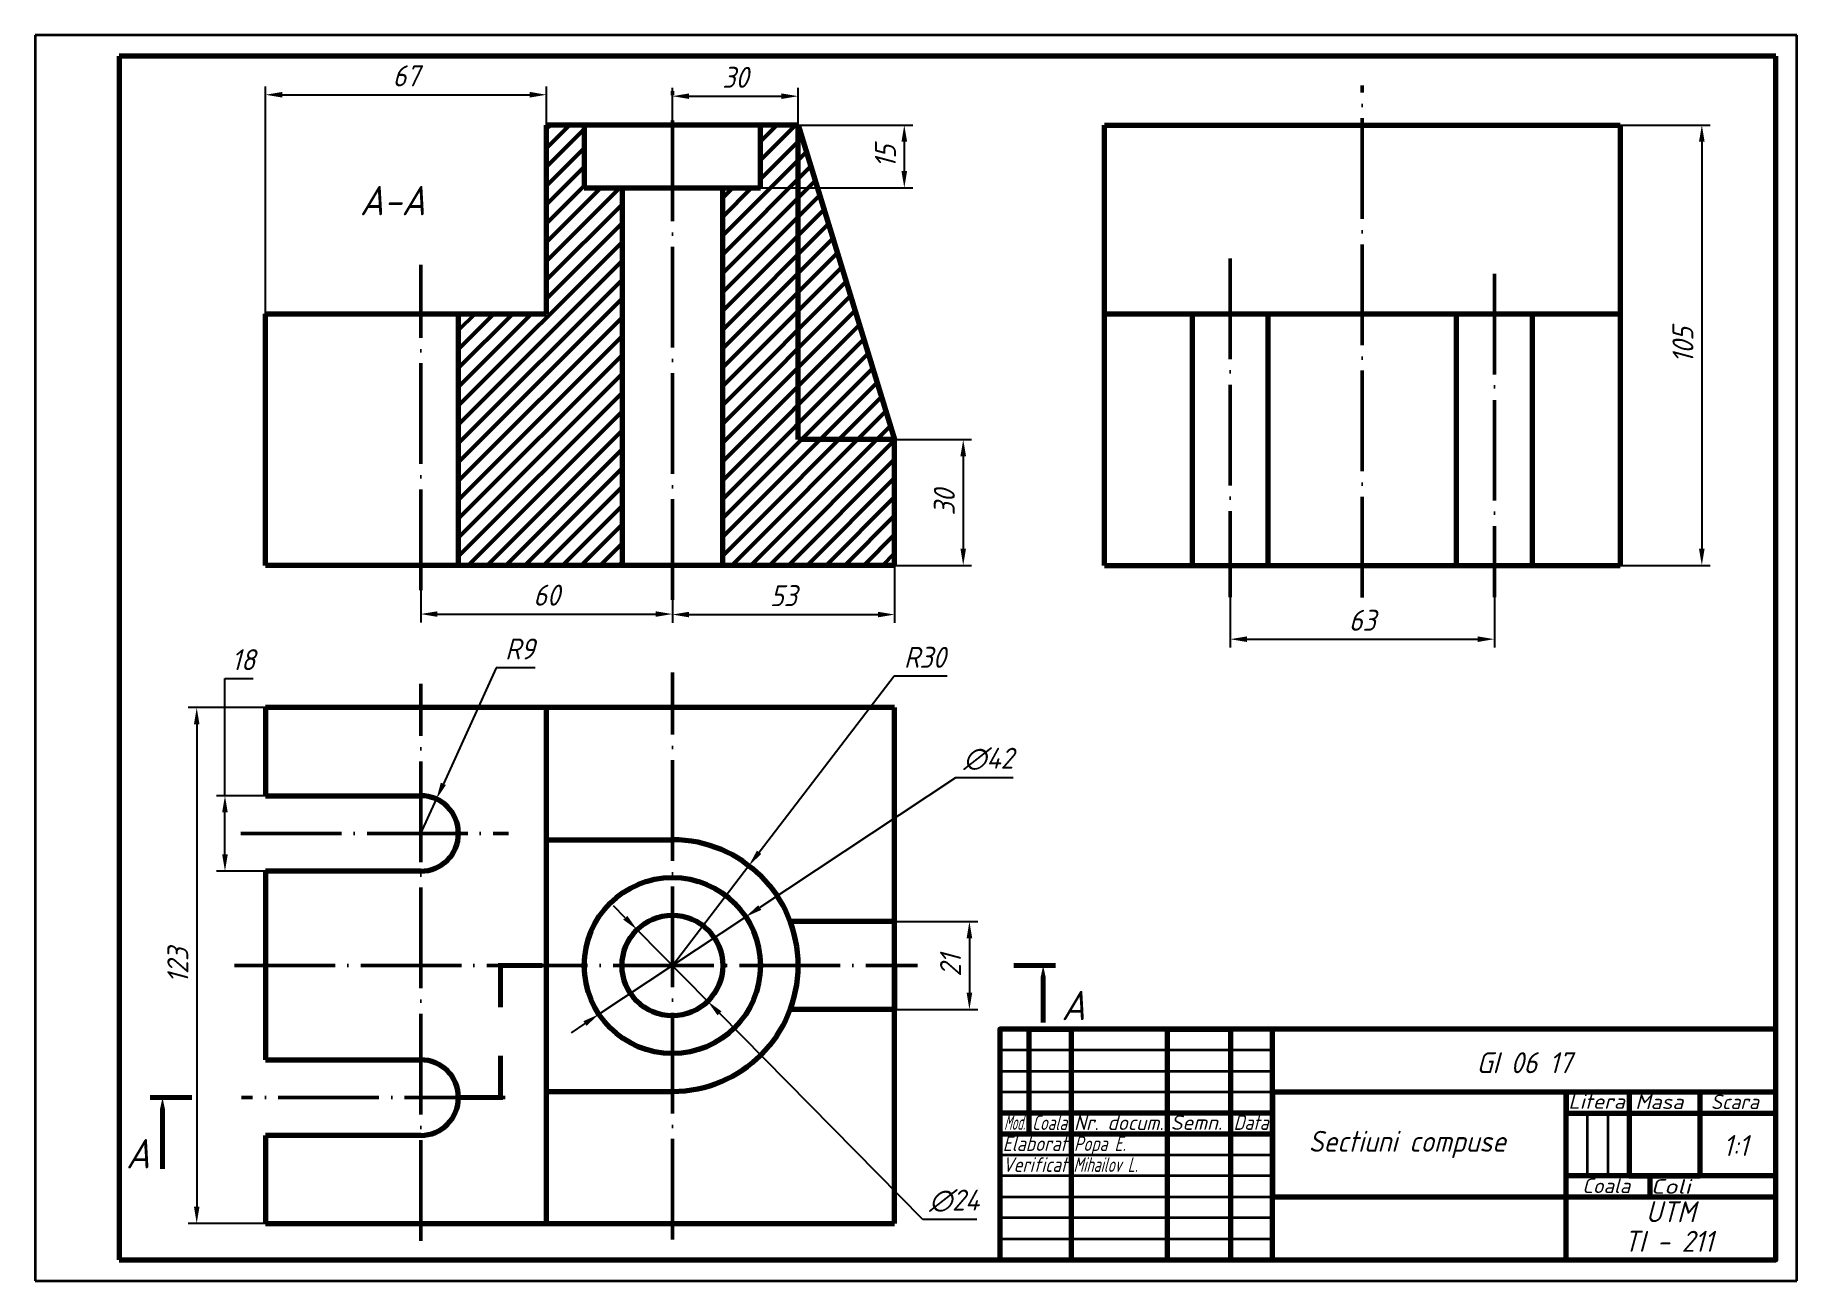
# Model space of a CAD drawing. Header units: millimetres. Extents: x 0 to 420, y 0 to 297.
import ezdxf
from ezdxf.enums import TextEntityAlignment as Align

# ---------------------------------------------------------------- set-up
doc = ezdxf.new("R2010")
doc.units = ezdxf.units.MM
doc.linetypes.add('ACAD_ISO04W100', pattern=[30, 24, -3, 0, -3])
doc.layers.get('0').update_dxf_attribs({"color": 211})
for name, color, linetype, lineweight in [('Axe', 10, 'ACAD_ISO04W100', 50), ('Contur', 214, 'Continuous', 70), ('Cote', 190, 'Continuous', 50), ('Hasura', 210, 'Continuous', 50), ('Subtire', 211, 'Continuous', 35), ('Text3.5', 241, 'Continuous', 35), ('Text5', 241, 'Continuous', 50), ('Text7', 241, 'Continuous', 70)]:
    doc.layers.add(name, color=color, linetype=linetype, lineweight=lineweight)
doc.styles.get("Standard").update_dxf_attribs({"font": 'isocp.shx', "oblique": 15})
doc.dimstyles.new('ISO-25', dxfattribs={"dimtxt": 5, "dimasz": 4, "dimexe": 2, "dimexo": 0, "dimgap": 2, "dimtad": 1, "dimtoh": 1, "dimdec": 0, "dimrnd": 0.0005, "dimtxsty": 'Standard', "dimcen": 2.5, "dimadec": 0, "dimazin": 0, "dimtfac": 1, "dimtdec": 0, "dimtmove": 0, "dimatfit": 3, "dimldrblk": 'DOTSMALL', "dimfxl": 1, "dimlwd": 25, "dimlwe": 25, "dimarcsym": 0})

# ---------------------------------------------------------------- blocks, each defined once
blk = doc.blocks.new('*D5')
at = {"layer": 'Cote', "color": 0, "lineweight": 25, "transparency": 16777216}
for p, q in [((204.91, 200.59), (223.26, 200.59)), ((221.26, 196.59), (221.26, 174.59)), ((204.91, 170.59), (223.26, 170.59))]:
    blk.add_line(p, q, dxfattribs=at)
at = {"layer": 'Cote', "color": 0, "transparency": 16777216}
for points in [[(220.59, 196.59), (221.93, 196.59), (221.26, 200.59)], [(220.59, 174.59), (221.93, 174.59), (221.26, 170.59)]]:
    blk.add_solid(points, dxfattribs=at)
at = {"layer": 'Defpoints', "color": 0, "transparency": 16777216}
for p in [(204.91, 200.59), (204.91, 170.59), (221.26, 170.59)]:
    blk.add_point(p, dxfattribs=at)
at = {"layer": 'Cote', "color": 0, "transparency": 16777216, "insert": (216.76, 185.59), "char_height": 5, "attachment_point": 5, "rotation": 90}
blk.add_mtext('30', dxfattribs=at)
blk = doc.blocks.new('_DotSmall')
at = {"color": 0, "linetype": 'ByBlock', "const_width": 0.5}
blk.add_lwpolyline([(-0.0625, 0, 1), (0.0625, 0, 1)], format="xyb", close=True, dxfattribs=at)
blk = doc.blocks.new('*D6')
at = {"layer": 'Cote', "color": 0, "lineweight": 25, "transparency": 16777216}
for p, q in [((45.24, 115.67), (45.24, 143.6)), ((45.24, 143.6), (52, 143.6)), ((54.91, 115.67), (43.24, 115.67)), ((45.24, 101.67), (45.24, 111.67)), ((54.91, 97.67), (43.24, 97.67))]:
    blk.add_line(p, q, dxfattribs=at)
at = {"layer": 'Cote', "color": 0, "transparency": 16777216}
for points in [[(44.57, 111.67), (45.9, 111.67), (45.24, 115.67)], [(44.57, 101.67), (45.9, 101.67), (45.24, 97.67)]]:
    blk.add_solid(points, dxfattribs=at)
at = {"layer": 'Defpoints', "color": 0, "transparency": 16777216}
for p in [(54.91, 115.67), (45.24, 97.67), (54.91, 97.67)]:
    blk.add_point(p, dxfattribs=at)
at = {"layer": 'Cote', "color": 0, "transparency": 16777216, "insert": (49.62, 148.1), "char_height": 5, "attachment_point": 5}
blk.add_mtext('18', dxfattribs=at)
blk = doc.blocks.new('*D7')
at = {"layer": 'Cote', "color": 0, "lineweight": 25, "transparency": 16777216}
for p, q in [((284.91, 162.99), (284.91, 150.99)), ((347.91, 162.99), (347.91, 150.99)), ((288.91, 152.99), (343.91, 152.99))]:
    blk.add_line(p, q, dxfattribs=at)
at = {"layer": 'Cote', "color": 0, "transparency": 16777216}
for points in [[(288.91, 153.65), (288.91, 152.32), (284.91, 152.99)], [(343.91, 153.65), (343.91, 152.32), (347.91, 152.99)]]:
    blk.add_solid(points, dxfattribs=at)
at = {"layer": 'Defpoints', "color": 0, "transparency": 16777216}
for p in [(284.91, 162.99), (347.91, 162.99), (347.91, 152.99)]:
    blk.add_point(p, dxfattribs=at)
at = {"layer": 'Cote', "color": 0, "transparency": 16777216, "insert": (316.41, 157.49), "char_height": 5, "attachment_point": 5}
blk.add_mtext('63', dxfattribs=at)
blk = doc.blocks.new('*D8')
at = {"layer": 'Cote', "color": 0, "lineweight": 25, "transparency": 16777216}
for p, q in [((91.91, 170.59), (91.91, 156.98)), ((151.91, 170.59), (151.91, 156.98)), ((95.91, 158.98), (147.91, 158.98))]:
    blk.add_line(p, q, dxfattribs=at)
at = {"layer": 'Cote', "color": 0, "transparency": 16777216}
for points in [[(95.91, 159.64), (95.91, 158.31), (91.91, 158.98)], [(147.91, 159.64), (147.91, 158.31), (151.91, 158.98)]]:
    blk.add_solid(points, dxfattribs=at)
at = {"layer": 'Defpoints', "color": 0, "transparency": 16777216}
for p in [(91.91, 170.59), (151.91, 170.59), (151.91, 158.98)]:
    blk.add_point(p, dxfattribs=at)
at = {"layer": 'Cote', "color": 0, "transparency": 16777216, "insert": (121.91, 163.48), "char_height": 5, "attachment_point": 5}
blk.add_mtext('60', dxfattribs=at)
blk = doc.blocks.new('*D9')
at = {"layer": 'Cote', "color": 0, "lineweight": 25, "transparency": 16777216}
for p, q in [((151.91, 170.59), (151.91, 156.86)), ((204.91, 170.59), (204.91, 156.86)), ((155.91, 158.86), (200.91, 158.86))]:
    blk.add_line(p, q, dxfattribs=at)
at = {"layer": 'Cote', "color": 0, "transparency": 16777216}
for points in [[(155.91, 159.52), (155.91, 158.19), (151.91, 158.86)], [(200.91, 159.52), (200.91, 158.19), (204.91, 158.86)]]:
    blk.add_solid(points, dxfattribs=at)
at = {"layer": 'Defpoints', "color": 0, "transparency": 16777216}
for p in [(151.91, 170.59), (204.91, 170.59), (204.91, 158.86)]:
    blk.add_point(p, dxfattribs=at)
at = {"layer": 'Cote', "color": 0, "transparency": 16777216, "insert": (178.41, 163.36), "char_height": 5, "attachment_point": 5}
blk.add_mtext('53', dxfattribs=at)
blk = doc.blocks.new('*D10')
at = {"layer": 'Cote', "color": 0, "lineweight": 25, "transparency": 16777216}
for p, q in [((204.77, 144.16), (172.59, 102.16)), ((217.41, 144.16), (204.77, 144.16)), ((151.91, 75.17), (170.16, 98.99))]:
    blk.add_line(p, q, dxfattribs=at)
at = {"layer": 'Cote', "color": 0, "transparency": 16777216}
blk.add_solid([(172.06, 102.57), (173.12, 101.76), (170.16, 98.99)], dxfattribs=at)
at = {"layer": 'Defpoints', "color": 0, "transparency": 16777216}
for p in [(170.16, 98.99), (151.91, 75.17)]:
    blk.add_point(p, dxfattribs=at)
at = {"layer": 'Cote', "color": 0, "transparency": 16777216, "insert": (212.09, 148.66), "char_height": 5, "attachment_point": 5}
blk.add_mtext('R30', dxfattribs=at)
blk = doc.blocks.new('*D11')
at = {"layer": 'Cote', "color": 0, "lineweight": 25, "transparency": 16777216}
for p, q in [((54.91, 136.67), (36.5, 136.67)), ((38.5, 132.67), (38.5, 17.67)), ((54.91, 13.67), (36.5, 13.67))]:
    blk.add_line(p, q, dxfattribs=at)
at = {"layer": 'Cote', "color": 0, "transparency": 16777216}
for points in [[(37.84, 132.67), (39.17, 132.67), (38.5, 136.67)], [(37.84, 17.67), (39.17, 17.67), (38.5, 13.67)]]:
    blk.add_solid(points, dxfattribs=at)
at = {"layer": 'Defpoints', "color": 0, "transparency": 16777216}
for p in [(54.91, 136.67), (38.5, 13.67), (54.91, 13.67)]:
    blk.add_point(p, dxfattribs=at)
at = {"layer": 'Cote', "color": 0, "transparency": 16777216, "insert": (34, 75.17), "char_height": 5, "attachment_point": 5, "rotation": 90}
blk.add_mtext('123', dxfattribs=at)
blk = doc.blocks.new('*D12')
at = {"layer": 'Cote', "color": 0, "lineweight": 25, "transparency": 16777216}
for p, q in [((109.93, 146.15), (97.31, 118.5)), ((119.16, 146.15), (109.93, 146.15)), ((91.91, 106.67), (95.65, 114.86))]:
    blk.add_line(p, q, dxfattribs=at)
at = {"layer": 'Cote', "color": 0, "transparency": 16777216}
blk.add_solid([(96.7, 118.77), (97.92, 118.22), (95.65, 114.86)], dxfattribs=at)
at = {"layer": 'Defpoints', "color": 0, "transparency": 16777216}
for p in [(95.65, 114.86), (91.91, 106.67)]:
    blk.add_point(p, dxfattribs=at)
at = {"layer": 'Cote', "color": 0, "transparency": 16777216, "insert": (115.54, 150.65), "char_height": 5, "attachment_point": 5}
blk.add_mtext('R9', dxfattribs=at)
blk = doc.blocks.new('*D13')
at = {"layer": 'Cote', "color": 0, "lineweight": 25, "transparency": 16777216}
for p, q in [((377.91, 275.59), (399.36, 275.59)), ((397.36, 271.59), (397.36, 174.59)), ((377.91, 170.59), (399.36, 170.59))]:
    blk.add_line(p, q, dxfattribs=at)
at = {"layer": 'Cote', "color": 0, "transparency": 16777216}
for points in [[(396.69, 271.59), (398.03, 271.59), (397.36, 275.59)], [(396.69, 174.59), (398.03, 174.59), (397.36, 170.59)]]:
    blk.add_solid(points, dxfattribs=at)
at = {"layer": 'Defpoints', "color": 0, "transparency": 16777216}
for p in [(377.91, 275.59), (377.91, 170.59), (397.36, 170.59)]:
    blk.add_point(p, dxfattribs=at)
at = {"layer": 'Cote', "color": 0, "transparency": 16777216, "insert": (392.86, 223.09), "char_height": 5, "attachment_point": 5, "rotation": 90}
blk.add_mtext('105', dxfattribs=at)
blk = doc.blocks.new('*D14')
at = {"layer": 'Cote', "color": 0, "lineweight": 25, "transparency": 16777216}
for p, q in [((140.68, 86.56), (137.87, 89.41)), ((143.49, 83.72), (160.34, 66.63)), ((211.65, 14.58), (163.15, 63.78)), ((224.54, 14.58), (211.65, 14.58))]:
    blk.add_line(p, q, dxfattribs=at)
at = {"layer": 'Cote', "color": 0, "transparency": 16777216}
for points in [[(141.16, 87.03), (140.21, 86.1), (143.49, 83.72)], [(163.62, 64.25), (162.67, 63.31), (160.34, 66.63)]]:
    blk.add_solid(points, dxfattribs=at)
at = {"layer": 'Defpoints', "color": 0, "transparency": 16777216}
for p in [(143.49, 83.72), (160.34, 66.63)]:
    blk.add_point(p, dxfattribs=at)
at = {"layer": 'Cote', "color": 0, "transparency": 16777216, "insert": (219.1, 19.08), "char_height": 5, "attachment_point": 5}
blk.add_mtext('∅24', dxfattribs=at)
blk = doc.blocks.new('*D15')
at = {"layer": 'Cote', "color": 0, "lineweight": 25, "transparency": 16777216}
for p, q in [((204.91, 85.67), (224.74, 85.67)), ((222.74, 81.67), (222.74, 68.67)), ((204.91, 64.67), (224.74, 64.67))]:
    blk.add_line(p, q, dxfattribs=at)
at = {"layer": 'Cote', "color": 0, "transparency": 16777216}
for points in [[(222.07, 81.67), (223.4, 81.67), (222.74, 85.67)], [(222.07, 68.67), (223.4, 68.67), (222.74, 64.67)]]:
    blk.add_solid(points, dxfattribs=at)
at = {"layer": 'Defpoints', "color": 0, "transparency": 16777216}
for p in [(204.91, 85.67), (204.91, 64.67), (222.74, 64.67)]:
    blk.add_point(p, dxfattribs=at)
at = {"layer": 'Cote', "color": 0, "transparency": 16777216, "insert": (218.24, 75.17), "char_height": 5, "attachment_point": 5, "rotation": 90}
blk.add_mtext('21', dxfattribs=at)
blk = doc.blocks.new('*D16')
at = {"layer": 'Cote', "color": 0, "lineweight": 25, "transparency": 16777216}
for p, q in [((219.38, 119.93), (172.75, 88.99)), ((233.17, 119.93), (219.38, 119.93)), ((134.41, 63.56), (169.41, 86.78)), ((131.08, 61.35), (127.75, 59.14))]:
    blk.add_line(p, q, dxfattribs=at)
at = {"layer": 'Cote', "color": 0, "transparency": 16777216}
for points in [[(172.38, 89.55), (173.12, 88.44), (169.41, 86.78)], [(130.71, 61.91), (131.45, 60.8), (134.41, 63.56)]]:
    blk.add_solid(points, dxfattribs=at)
at = {"layer": 'Defpoints', "color": 0, "transparency": 16777216}
for p in [(169.41, 86.78), (134.41, 63.56)]:
    blk.add_point(p, dxfattribs=at)
at = {"layer": 'Cote', "color": 0, "transparency": 16777216, "insert": (227.27, 124.43), "char_height": 5, "attachment_point": 5}
blk.add_mtext('∅42', dxfattribs=at)
blk = doc.blocks.new('*D18')
at = {"layer": 'Cote', "color": 0, "lineweight": 25, "transparency": 16777216}
for p, q in [((54.91, 230.59), (54.91, 284.81)), ((58.91, 282.81), (117.91, 282.81)), ((121.91, 230.59), (121.91, 284.81))]:
    blk.add_line(p, q, dxfattribs=at)
at = {"layer": 'Cote', "color": 0, "transparency": 16777216}
for points in [[(58.91, 283.48), (58.91, 282.14), (54.91, 282.81)], [(117.91, 283.48), (117.91, 282.14), (121.91, 282.81)]]:
    blk.add_solid(points, dxfattribs=at)
at = {"layer": 'Defpoints', "color": 0, "transparency": 16777216}
for p in [(121.91, 282.81), (54.91, 230.59), (121.91, 230.59)]:
    blk.add_point(p, dxfattribs=at)
at = {"layer": 'Cote', "color": 0, "transparency": 16777216, "insert": (88.41, 287.31), "char_height": 5, "attachment_point": 5}
blk.add_mtext('67', dxfattribs=at)
blk = doc.blocks.new('*D19')
at = {"layer": 'Cote', "color": 0, "lineweight": 25, "transparency": 16777216}
for p, q in [((151.91, 275.59), (151.91, 284.46)), ((155.91, 282.46), (177.91, 282.46)), ((181.91, 275.59), (181.91, 284.46))]:
    blk.add_line(p, q, dxfattribs=at)
at = {"layer": 'Cote', "color": 0, "transparency": 16777216}
for points in [[(155.91, 283.13), (155.91, 281.8), (151.91, 282.46)], [(177.91, 283.13), (177.91, 281.8), (181.91, 282.46)]]:
    blk.add_solid(points, dxfattribs=at)
at = {"layer": 'Defpoints', "color": 0, "transparency": 16777216}
for p in [(181.91, 282.46), (151.91, 275.59), (181.91, 275.59)]:
    blk.add_point(p, dxfattribs=at)
at = {"layer": 'Cote', "color": 0, "transparency": 16777216, "insert": (166.91, 286.96), "char_height": 5, "attachment_point": 5}
blk.add_mtext('30', dxfattribs=at)
blk = doc.blocks.new('*D24')
at = {"layer": 'Cote', "color": 0, "lineweight": 25, "transparency": 16777216}
for p, q in [((172.91, 275.59), (209.21, 275.59)), ((207.21, 271.59), (207.21, 264.59)), ((172.91, 260.59), (209.21, 260.59))]:
    blk.add_line(p, q, dxfattribs=at)
at = {"layer": 'Cote', "color": 0, "transparency": 16777216}
for points in [[(206.54, 271.59), (207.88, 271.59), (207.21, 275.59)], [(206.54, 264.59), (207.88, 264.59), (207.21, 260.59)]]:
    blk.add_solid(points, dxfattribs=at)
at = {"layer": 'Defpoints', "color": 0, "transparency": 16777216}
for p in [(172.91, 275.59), (172.91, 260.59), (207.21, 260.59)]:
    blk.add_point(p, dxfattribs=at)
at = {"layer": 'Cote', "color": 0, "transparency": 16777216, "insert": (202.71, 268.09), "char_height": 5, "attachment_point": 5, "rotation": 90}
blk.add_mtext('15', dxfattribs=at)

msp = doc.modelspace()

# ---------------------------------------------------------------- hatches: boundary and pattern name
at = {"layer": 'Hasura'}
h = msp.add_hatch(dxfattribs=at)
h.set_pattern_fill('ANSI31', color=256)
h.paths.add_polyline_path([(181.91, 275.59), (172.91, 275.59), (172.91, 260.59), (163.91, 260.59), (163.91, 170.59), (204.91, 170.59), (204.91, 200.59), (181.91, 200.59)])
h.paths.add_polyline_path([(139.91, 260.59), (130.91, 260.59), (130.91, 275.59), (121.91, 275.59), (121.91, 230.59), (100.91, 230.59), (100.91, 170.59), (139.91, 170.59)])
h.paths.add_polyline_path([(181.91, 275.59), (181.91, 200.59), (204.91, 200.59)], flags=17)

# ---------------------------------------------------------------- linework, layer by layer
at = {"layer": 'Axe'}
for p, q in [((151.91, 162.34), (151.91, 283.67)), ((316.41, 162.92), (316.41, 285.02)), ((284.91, 243.74), (284.91, 162.99)), ((91.91, 164.67), (91.91, 242.22)), ((347.91, 240.12), (347.91, 162.99)), ((151.91, 9.82), (151.91, 145.07)), ((91.91, 9.54), (91.91, 142.34)), ((49.01, 106.67), (112.87, 106.67)), ((47.51, 75.17), (210.38, 75.17)), ((112.03, 43.67), (49.2, 43.67))]:
    msp.add_line(p, q, dxfattribs=at)
at = {"layer": 'Contur'}
for p, q in [((415, 292), (20, 292)), ((20, 292), (20, 5)), ((415, 5), (415, 292)), ((181.91, 275.59), (121.91, 275.59)), ((121.91, 230.59), (121.91, 275.59)), ((130.91, 275.59), (130.91, 260.59)), ((172.91, 260.59), (172.91, 275.59)), ((181.91, 200.59), (181.91, 275.59)), ((181.91, 275.59), (204.91, 200.59)), ((254.91, 170.59), (254.91, 275.59)), ((254.91, 275.59), (377.91, 275.59)), ((377.91, 275.59), (377.91, 170.59)), ((130.91, 260.59), (172.91, 260.59)), ((139.91, 260.59), (139.91, 170.59)), ((163.91, 170.59), (163.91, 260.59)), ((54.91, 170.59), (54.91, 230.59)), ((54.91, 230.59), (121.91, 230.59)), ((100.91, 170.59), (100.91, 230.59)), ((254.91, 230.59), (377.91, 230.59)), ((275.91, 170.59), (275.91, 230.59)), ((275.91, 230.59), (293.91, 230.59)), ((293.91, 230.59), (293.91, 170.59)), ((338.91, 170.59), (338.91, 230.59)), ((338.91, 230.59), (356.91, 230.59)), ((356.91, 230.59), (356.91, 170.59)), ((204.91, 200.59), (181.91, 200.59)), ((204.91, 170.59), (204.91, 200.59)), ((204.91, 170.59), (54.91, 170.59)), ((254.91, 170.59), (275.91, 170.59)), ((275.91, 170.59), (293.91, 170.59)), ((293.91, 170.59), (338.91, 170.59)), ((338.91, 170.59), (356.91, 170.59)), ((356.91, 170.59), (377.91, 170.59)), ((204.91, 136.67), (54.91, 136.67)), ((54.91, 136.67), (54.91, 115.67)), ((121.91, 13.67), (121.91, 136.67)), ((204.91, 13.67), (204.91, 136.67)), ((54.91, 115.67), (91.91, 115.67)), ((121.91, 105.17), (151.91, 105.17)), ((91.91, 97.67), (54.91, 97.67)), ((54.91, 97.67), (54.91, 52.67)), ((204.91, 85.67), (180.02, 85.67)), ((204.91, 75.17), (204.91, 64.67)), ((204.91, 64.67), (180.02, 64.67)), ((237, 60), (247, 60)), ((237, 35), (237, 60)), ((237, 60), (247, 60)), ((247, 60), (247, 5)), ((270, 5), (270, 60)), ((270, 60), (285, 60)), ((285, 60), (285, 5)), ((295, 5), (295, 60)), ((54.91, 52.67), (91.91, 52.67)), ((121.91, 45.17), (151.91, 45.17)), ((415, 45), (295, 45)), ((295, 45), (295, 20)), ((365, 5), (365, 45)), ((365, 45), (365, 40)), ((380, 45), (380, 25)), ((397, 25), (397, 45)), ((295, 40), (230, 40)), ((295, 35), (295, 40)), ((365, 40), (415, 40)), ((91.91, 34.67), (54.91, 34.67)), ((54.91, 34.67), (54.91, 13.67)), ((230, 35), (295, 35)), ((415, 25), (365, 25)), ((380, 25), (397, 25)), ((385, 25), (385, 20)), ((415, 20), (415, 25)), ((295, 20), (415, 20)), ((54.91, 13.67), (151.91, 13.67)), ((151.91, 13.67), (204.91, 13.67)), ((20, 5), (230, 5)), ((230, 5), (415, 5)), ((247, 5), (270, 5)), ((247, 5), (270, 5)), ((285, 5), (295, 5))]:
    msp.add_line(p, q, dxfattribs=at)
msp.add_lwpolyline([(230, 5), (415, 5), (415, 60), (230, 60)], close=True, dxfattribs=at)
for radius in [21, 12]:
    msp.add_circle((151.91, 75.17), radius, dxfattribs=at)
for centre, radius in [((91.91, 106.67), 9), ((151.91, 75.17), 30), ((91.91, 43.67), 9)]:
    msp.add_arc(centre, radius, 270, 90, dxfattribs=at)
at = {"layer": 'Cote', "const_width": 1.2}
for points in [[(120.91, 75.17), (120.91, 75.17), (110.91, 75.17), (110.91, 65.17)], [(233.32, 75.17), (243.32, 75.17)], [(100.91, 43.67), (110.91, 43.67), (110.91, 53.67)]]:
    msp.add_lwpolyline(points, dxfattribs=at)
at = {"layer": 'Cote'}
for points in [[(243.32, 75.17, 1.2, 1.2, 0), (240.32, 75.17, 0, 3, 0), (240.32, 68.17, 1.2, 1.2, 0), (240.32, 61.58, 1.2, 1.2, 0)], [(37.34, 43.67, 1.2, 1.2, 0), (27.34, 43.67, 1.2, 1.2, 0), (30.34, 43.67, 3, 3, 0)], [(30.34, 43.67, 0, 3, 0), (30.34, 36.67, 1.2, 1.2, 0), (30.34, 26.67, 1.2, 1.2, 0)]]:
    msp.add_lwpolyline(points, format="xyseb", dxfattribs=at)
at = {"layer": 'Subtire'}
for p, q in [((420, 297), (0, 297)), ((0, 297), (0, 0)), ((420, 0), (420, 297)), ((295, 55), (230, 55)), ((295, 50), (295, 55)), ((230, 45), (230, 50)), ((230, 50), (295, 50)), ((295, 45), (230, 45)), ((370, 40), (370, 25)), ((375, 25), (375, 40)), ((230, 25), (230, 30)), ((230, 30), (295, 30)), ((295, 25), (230, 25)), ((295, 20), (295, 25)), ((370, 25), (375, 25)), ((415, 20), (415, 25)), ((230, 15), (230, 20)), ((230, 20), (295, 20)), ((295, 15), (230, 15)), ((295, 10), (295, 15)), ((230, 10), (295, 10)), ((247, 5), (270, 5)), ((285, 5), (295, 5)), ((0, 0), (420, 0))]:
    msp.add_line(p, q, dxfattribs=at)

# ---------------------------------------------------------------- texts
at = {"layer": 'Text3.5', "oblique": 15}
for s, width, p, p2 in [('Litera', 1.102948, (365.54, 41.02), (379, 41.02)), ('Masa', 1.133267, (381.49, 40.93), (392.95, 40.93)), ('Scara', 0.996188, (399.49, 40.93), (410.95, 40.93)), ('Mod.', 0.58309, (231, 36), (236, 36)), ('Coala', 0.770148, (237.68, 35.95), (246, 35.95)), ('Nr. docum.', 1.041222, (247.68, 35.95), (269, 35.95)), ('Semn.', 1.079728, (270.72, 35.99), (283, 35.99)), ('Data', 0.884828, (285.72, 35.99), (294.04, 35.99)), ('Elaborat', 0.884215, (230.68, 30.95), (246, 30.95)), ('Popa E.', 0.848126, (247.68, 30.95), (260, 30.95)), ('Verificat', 0.849876, (230.68, 25.95), (246, 25.95)), ('Mihailov L.', 0.735607, (247.54, 25.95), (262.86, 25.95)), ('Coala', 1.060745, (368.83, 20.91), (380.28, 20.91)), ('Coli', 1.393517, (385.2, 20.74), (394.71, 20.74))]:
    msp.add_text(s, height=3.5, dxfattribs=dict(at, width=width)).set_placement(p, p2, align=Align.FIT)
at = {"layer": 'Text5', "oblique": 15}
for s, p in [('1:1', (405.43, 32.25)), ('UTM', (389.92, 16.47)), ('TI - 211', (389.45, 9.42))]:
    msp.add_text(s, height=5, dxfattribs=at).set_placement(p, align=Align.MIDDLE)
at = {"layer": 'Text7', "oblique": 15}
for s, p in [('GI 06 17', (355, 52)), ('Sectiuni compuse', (327.13, 32.51))]:
    msp.add_text(s, height=5, dxfattribs=at).set_placement(p, align=Align.MIDDLE)
at = {"layer": 'Text7', "char_height": 7, "attachment_point": 1}
for s, heights, insert in [('A-A', [5.32], (77.4, 261.07)), ('A', [5.32], (244.69, 69.14)), ('A', [0], (21.67, 33.8))]:
    msp.add_mtext_dynamic_manual_height_columns(s, width=5, gutter_width=25, heights=heights, dxfattribs=dict(at, insert=insert))

# ---------------------------------------------------------------- dimensions: what is measured, and where the dimension line sits
at = {"layer": 'Cote'}
for base, p1, p2, picture, middle in [((121.91, 282.81), (54.91, 230.59), (121.91, 230.59), '*D18', (88.41, 287.31)), ((181.91, 282.46), (151.91, 275.59), (181.91, 275.59), '*D19', (166.91, 286.96)), ((151.91, 158.98), (91.91, 170.59), (151.91, 170.59), '*D8', (121.91, 163.48)), ((204.91, 158.86), (151.91, 170.59), (204.91, 170.59), '*D9', (178.41, 163.36)), ((347.91, 152.99), (284.91, 162.99), (347.91, 162.99), '*D7', (316.41, 157.49))]:
    dim = msp.add_linear_dim(base=base, p1=p1, p2=p2, dimstyle='ISO-25', dxfattribs=at)
    dim.commit()
    dim.dimension.update_dxf_attribs({"geometry": picture, "text_midpoint": middle})
for base, p1, p2, picture, middle in [((207.21, 260.59), (172.91, 275.59), (172.91, 260.59), '*D24', (202.71, 268.09)), ((397.36, 170.59), (377.91, 275.59), (377.91, 170.59), '*D13', (392.86, 223.09)), ((221.26, 170.59), (204.91, 200.59), (204.91, 170.59), '*D5', (216.76, 185.59)), ((222.74, 64.67), (204.91, 85.67), (204.91, 64.67), '*D15', (218.24, 75.17))]:
    dim = msp.add_linear_dim(base=base, p1=p1, p2=p2, angle=90, dimstyle='ISO-25', dxfattribs=at)
    dim.commit()
    dim.dimension.update_dxf_attribs({"geometry": picture, "text_midpoint": middle})
for base, p1, p2, picture, middle in [((45.24, 97.67), (54.91, 115.67), (54.91, 97.67), '*D6', (49.62, 143.6)), ((38.5, 13.67), (54.91, 136.67), (54.91, 13.67), '*D11', (38.5, 75.17))]:
    dim = msp.add_linear_dim(base=base, p1=p1, p2=p2, angle=90, dimstyle='ISO-25', dxfattribs=at)
    dim.commit()
    dim.dimension.update_dxf_attribs({"geometry": picture, "text_midpoint": middle, "dimtype": 160})
for center, mpoint, picture, middle in [((91.91, 106.67), (95.65, 114.86), '*D12', (115.54, 146.15)), ((151.91, 75.17), (170.16, 98.99), '*D10', (212.09, 144.16))]:
    dim = msp.add_radius_dim(center=center, mpoint=mpoint, dimstyle='ISO-25', dxfattribs=at)
    dim.commit()
    dim.dimension.update_dxf_attribs({"geometry": picture, "text_midpoint": middle, "dimtype": 164})
for p1, p2, picture, middle in [((134.41, 63.56), (169.41, 86.78), '*D16', (227.27, 119.93)), ((143.49, 83.72), (160.34, 66.63), '*D14', (219.1, 14.58))]:
    dim = msp.add_diameter_dim_2p(p1=p1, p2=p2, dimstyle='ISO-25', dxfattribs=at)
    dim.commit()
    dim.dimension.update_dxf_attribs({"geometry": picture, "text_midpoint": middle, "dimtype": 163})

doc.saveas('drawing.dxf')
